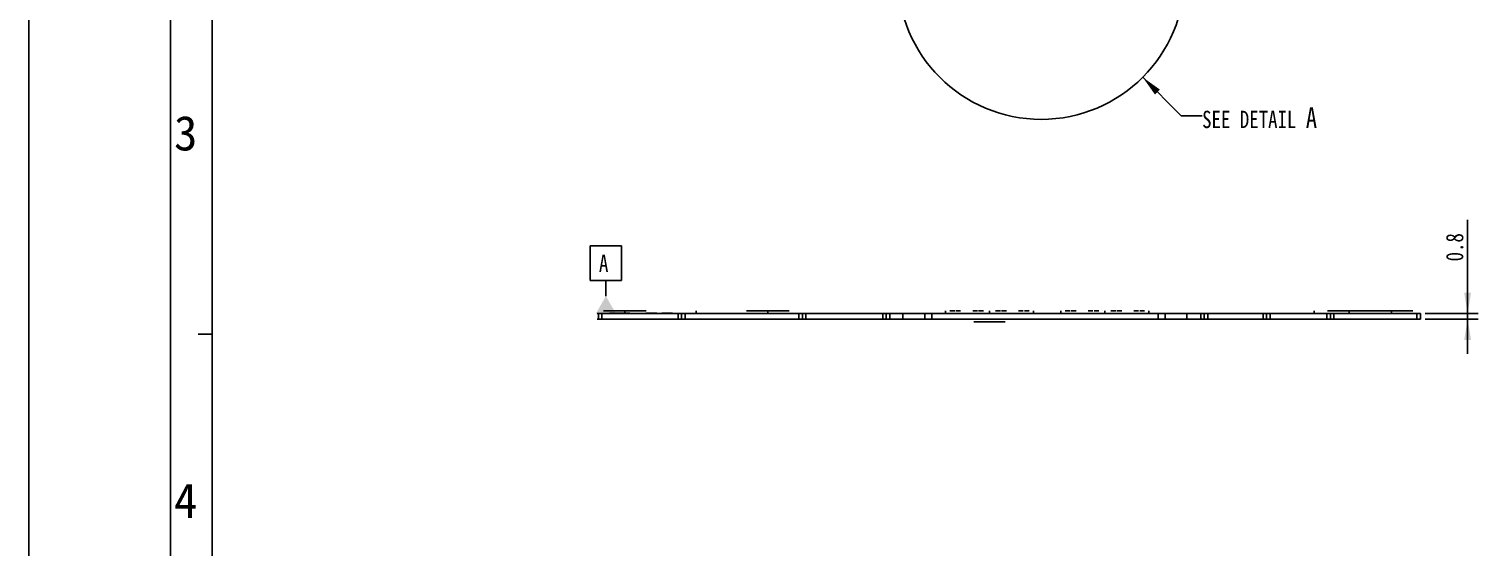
# Model space of a CAD drawing. Header units: millimetres. Extents: x 0 to 594, y 0 to 420.
# Drawn here: x 0 to 209.1, y 209.6 to 284.3 of the extents above; entities that cross this region are included whole.
import ezdxf

# ---------------------------------------------------------------- set-up
doc = ezdxf.new("R2010")
doc.units = ezdxf.units.MM
doc.header["$LTSCALE"] = 32.67
doc.layers.get('0').update_dxf_attribs({"linetype": 'CONTINUOUS'})
doc.layers.add('20_ALL_FEATURES', color=7, linetype='CONTINUOUS')
doc.layers.add('ASSEM_MEM', color=7, linetype='CONTINUOUS')
doc.styles.get("Standard").update_dxf_attribs({"font": 'txt', "width": 0.8})
doc.styles.add('TEXTSTYLE_2', font='txt')
doc.dimstyles.new('DIMSTYLE_1', dxfattribs={"dimtxt": 2.5, "dimasz": 3, "dimexe": 1.5, "dimexo": 1.2, "dimtad": 1, "dimdsep": 46, "dimtxsty": 'STANDARD', "dimblk": '_FILLED', "dimblk1": '_FILLED', "dimblk2": '_FILLED', "dimcen": 0.09, "dimazin": 2, "dimtp": 0.01, "dimtm": 0.01, "dimtfac": 1, "dimtofl": 0, "dimtmove": 0, "dimatfit": 3, "dimldrblk": '_FILLED', "dimfxl": 1, "dimtolj": 1, "dimarcsym": 0})
doc.dimstyles.get("Standard").update_dxf_attribs({"dimtxt": 2.5, "dimasz": 3, "dimexe": 1.5, "dimexo": 1.2, "dimtad": 1, "dimdsep": 46, "dimtxsty": 'STANDARD', "dimblk": '_FILLED', "dimblk1": '_FILLED', "dimblk2": '_FILLED', "dimcen": 0.09, "dimazin": 2, "dimtol": 1, "dimtp": 0.01, "dimtm": 0.01, "dimtfac": 1, "dimtofl": 0, "dimtmove": 0, "dimatfit": 3, "dimldrblk": '_FILLED', "dimfxl": 1, "dimtolj": 1, "dimarcsym": 0})

# ---------------------------------------------------------------- blocks, each defined once
blk = doc.blocks.new('_FILLED')
at = {"color": 0, "linetype": 'BYBLOCK'}
blk.add_solid([(0, 0), (-1, 0.167), (-1, -0.167)], dxfattribs=at)
blk = doc.blocks.new('*D0')
at = {"color": 7, "linetype": 'CONTINUOUS'}
for p, q in [((207.65, 243.29), (207.65, 256.81)), ((207.65, 256.81), (207.65, 242.89)), ((201.54, 243.29), (209.15, 243.29)), ((207.65, 237.49), (207.65, 242.89)), ((201.54, 242.49), (209.15, 242.49)), ((207.65, 242.49), (207.65, 237.49))]:
    blk.add_line(p, q, dxfattribs=at)
at = {"color": 7, "linetype": 'CONTINUOUS', "xscale": 3, "yscale": 3, "zscale": 3}
for p, rotation in [((207.65, 243.29), 270), ((207.65, 242.49), 90)]:
    blk.add_blockref('_FILLED', p, dxfattribs=dict(at, rotation=rotation))
at = {"color": 7, "linetype": 'CONTINUOUS', "insert": (204.52, 250.81), "char_height": 2.5, "width": 6, "attachment_point": 1, "rotation": 90, "line_spacing_factor": 0.9}
blk.add_mtext('0.8', dxfattribs=at)

msp = doc.modelspace()

# ---------------------------------------------------------------- linework, layer by layer
at = {"color": 7, "linetype": 'CONTINUOUS'}
for p, q in [((0, 0), (0, 420)), ((20.422, 20.309), (20.422, 405.309)), ((26.422, 28.309), (26.422, 397.309)), ((81.018, 248.039), (81.018, 253.039)), ((81.018, 253.039), (85.518, 253.039)), ((85.518, 253.039), (85.518, 248.039)), ((85.518, 248.039), (81.018, 248.039)), ((83.268, 245.791), (83.268, 248.039)), ((26.422, 240.309), (24.422, 240.309))]:
    msp.add_line(p, q, dxfattribs=at)
msp.add_circle((146.103, 292.015), 20.714, dxfattribs=at)
msp.add_solid([(81.824, 243.291), (84.711, 243.291), (83.268, 245.791)], dxfattribs=at)
at = {"layer": '20_ALL_FEATURES', "color": 5, "linetype": 'CONTINUOUS'}
for p, q in [((89.101, 243.691), (82.901, 243.691)), ((109.741, 243.691), (103.541, 243.691)), ((133.611, 243.691), (132.911, 243.691)), ((134.471, 243.691), (133.771, 243.691)), ((136.911, 243.691), (136.211, 243.691)), ((137.771, 243.691), (137.071, 243.691)), ((140.211, 243.691), (139.511, 243.691)), ((141.071, 243.691), (140.371, 243.691)), ((143.511, 243.691), (142.811, 243.691)), ((144.371, 243.691), (143.671, 243.691)), ((150.266, 243.691), (149.566, 243.691)), ((151.126, 243.691), (150.426, 243.691)), ((153.566, 243.691), (152.866, 243.691)), ((154.426, 243.691), (153.726, 243.691)), ((156.866, 243.691), (156.166, 243.691)), ((157.726, 243.691), (157.026, 243.691)), ((160.166, 243.691), (159.466, 243.691)), ((161.026, 243.691), (160.326, 243.691)), ((199.741, 243.691), (187.441, 243.691))]:
    msp.add_line(p, q, dxfattribs=at)
at = {"layer": 'ASSEM_MEM', "color": 3, "linetype": 'CONTINUOUS'}
for p, q in [((82.001, 243.291), (82.19, 243.291)), ((86.716, 243.321), (83.791, 243.321)), ((89.045, 243.321), (90.637, 243.321)), ((92.891, 243.321), (91.341, 243.321)), ((133.611, 243.691), (132.911, 243.691)), ((134.471, 243.691), (133.771, 243.691)), ((136.911, 243.691), (136.211, 243.691)), ((137.771, 243.691), (137.071, 243.691)), ((140.211, 243.691), (139.511, 243.691)), ((141.071, 243.691), (140.371, 243.691)), ((143.511, 243.691), (142.811, 243.691)), ((144.371, 243.691), (143.671, 243.691)), ((150.266, 243.691), (149.566, 243.691)), ((151.126, 243.691), (150.426, 243.691)), ((153.566, 243.691), (152.866, 243.691)), ((154.426, 243.691), (153.726, 243.691)), ((156.866, 243.691), (156.166, 243.691)), ((157.726, 243.691), (157.026, 243.691)), ((160.166, 243.691), (159.466, 243.691)), ((161.026, 243.691), (160.326, 243.691)), ((82.001, 242.491), (82.191, 242.491)), ((140.891, 242.091), (136.391, 242.091))]:
    msp.add_line(p, q, dxfattribs=at)
at = {"layer": 'ASSEM_MEM', "color": 7, "linetype": 'CONTINUOUS'}
for p, q in [((82.191, 242.491), (82.191, 243.291)), ((82.191, 243.291), (200.841, 243.291)), ((82.691, 243.291), (82.691, 242.491)), ((93.691, 242.491), (93.691, 243.291)), ((94.191, 242.491), (94.191, 243.291)), ((94.691, 243.291), (94.691, 242.491)), ((96.291, 243.291), (96.291, 243.691)), ((106.641, 243.291), (106.641, 243.691)), ((111.141, 242.491), (111.141, 243.291)), ((111.641, 243.291), (111.641, 242.491)), ((112.141, 243.291), (112.141, 242.491)), ((123.241, 242.491), (123.241, 243.291)), ((123.741, 242.491), (123.741, 243.291)), ((124.241, 243.291), (124.241, 242.491)), ((126.141, 242.491), (126.141, 243.291)), ((129.291, 242.491), (129.291, 243.291)), ((130.291, 243.291), (130.291, 242.491)), ((132.301, 243.691), (132.301, 243.291)), ((138.641, 243.691), (138.641, 243.291)), ((144.981, 243.691), (144.981, 243.291)), ((148.956, 243.691), (148.956, 243.291)), ((155.291, 243.291), (155.291, 243.691)), ((155.296, 243.691), (155.296, 243.291)), ((161.636, 243.691), (161.636, 243.291)), ((162.991, 242.491), (162.991, 243.291)), ((163.991, 243.291), (163.991, 242.491)), ((167.141, 243.291), (167.141, 242.491)), ((169.141, 242.491), (169.141, 243.291)), ((169.641, 243.291), (169.641, 242.491)), ((170.141, 243.291), (170.141, 242.491)), ((178.141, 242.491), (178.141, 243.291)), ((178.641, 242.491), (178.641, 243.291)), ((179.141, 243.291), (179.141, 242.491)), ((185.491, 243.291), (185.491, 243.691)), ((187.341, 242.491), (187.341, 243.291)), ((187.841, 243.291), (187.841, 242.491)), ((188.341, 243.291), (188.341, 242.491)), ((190.541, 243.291), (190.541, 243.691)), ((200.341, 242.491), (200.341, 243.291)), ((200.841, 243.291), (200.841, 242.491)), ((82.191, 242.491), (200.841, 242.491))]:
    msp.add_line(p, q, dxfattribs=at)
at = {"layer": 'ASSEM_MEM', "color": 2, "linetype": 'CONTINUOUS'}
for p, q in [((86.001, 243.691), (86.001, 243.291)), ((196.641, 243.691), (196.641, 243.291))]:
    msp.add_line(p, q, dxfattribs=at)

# ---------------------------------------------------------------- texts
at = {"color": 7, "linetype": 'CONTINUOUS', "char_height": 2.5, "attachment_point": 1, "line_spacing_factor": 0.9}
for s, insert, width in [('SEE DETAIL \\H3.0;A', (169.324, 273.043), 24.4), ('A', (82.268, 251.789), 2)]:
    msp.add_mtext(s, dxfattribs=dict(at, insert=insert, width=width))
at = {"color": 7, "linetype": 'CONTINUOUS', "char_height": 5, "width": 5, "attachment_point": 1, "line_spacing_factor": 0.9, "style": 'TEXTSTYLE_2'}
for s, insert in [('3', (20.922, 271.809)), ('4', (20.922, 218.809))]:
    msp.add_mtext(s, dxfattribs=dict(at, insert=insert))

# ---------------------------------------------------------------- dimensions: what is measured, and where the dimension line sits
at = {"color": 7, "linetype": 'CONTINUOUS'}
dim = msp.add_linear_dim(base=(207.648, 242.491), p1=(200.341, 243.291), p2=(200.341, 242.491), angle=270, dimstyle='DIMSTYLE_1', dxfattribs=at)
dim.commit()
dim.dimension.update_dxf_attribs({"geometry": '*D0', "text_midpoint": (207.648, 253.87), "dimtype": 160})

# ---------------------------------------------------------------- leaders
msp.add_leader([(160.75, 277.368), (166.324, 271.793), (169.324, 271.793)], dimstyle='STANDARD', override={"dimtad": 0}, dxfattribs=at)

doc.saveas('drawing.dxf')
